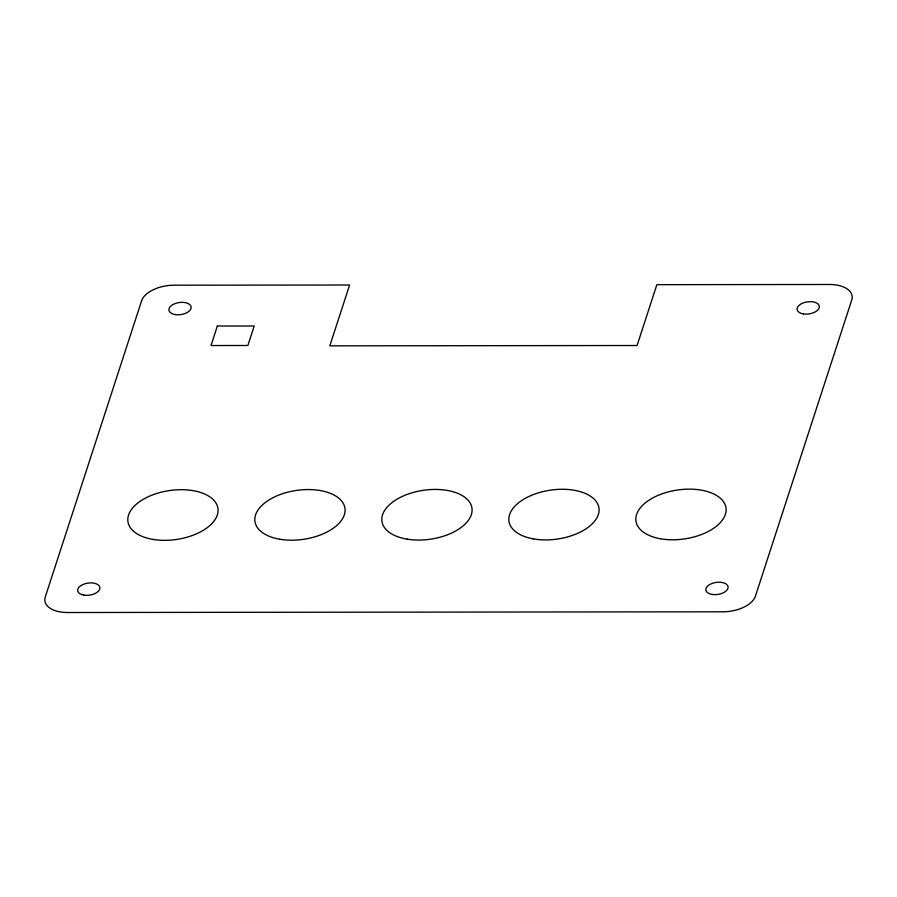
<?xml version="1.0" encoding="UTF-8"?>
<svg xmlns="http://www.w3.org/2000/svg" width="897" height="897" viewBox="0 0 897 897"><rect width="100%" height="100%" fill="white"/><g stroke="black" fill="none" stroke-linecap="round" stroke-linejoin="round"><path stroke-width="1.35" d="M141.591 300.809L45.276 596.953A27.986 15.204 -8.4 0 0 67.522 612.516L723.027 611.799A27.986 15.204 -8.4 0 0 755.409 596.191L851.724 300.047A27.986 15.204 -8.4 0 0 829.478 284.484L656.873 284.674L637.083 345.513L329.816 345.85L349.606 285.011L173.973 285.201A27.986 15.204 -8.4 0 0 141.591 300.809M217.343 326.048L211.008 345.536L247.875 345.491L254.21 326.015L217.343 326.048M660.181 538.716A45.489 24.701 -8.4 0 0 726.065 508.677A45.489 24.701 -8.4 0 0 656.66 496.007A45.489 24.701 -8.4 0 0 660.181 538.716M803.331 313.894A11.201 6.077 -8.4 0 0 819.309 306.314A11.201 6.077 -8.4 0 0 802.019 303.433A11.201 6.077 -8.4 0 0 803.331 313.894M533.121 538.839A45.489 24.701 -8.4 0 0 599.061 508.857A45.489 24.701 -8.4 0 0 529.701 496.119A45.489 24.701 -8.4 0 0 533.121 538.839M175.139 314.567A11.201 6.077 -8.4 0 0 191.117 306.998A11.201 6.077 -8.4 0 0 173.827 304.117A11.201 6.077 -8.4 0 0 175.139 314.567M83.892 595.126A11.201 6.077 -8.4 0 0 99.87 587.557A11.201 6.077 -8.4 0 0 82.591 584.676A11.201 6.077 -8.4 0 0 83.892 595.126M712.083 594.442A11.201 6.077 -8.4 0 0 728.061 586.873A11.201 6.077 -8.4 0 0 710.783 583.992A11.201 6.077 -8.4 0 0 712.083 594.442M153.129 539.433A45.489 24.701 -8.4 0 0 217.982 508.644A45.489 24.701 -8.4 0 0 147.725 496.983A45.489 24.701 -8.4 0 0 153.129 539.433M279.819 539.243A45.489 24.701 -8.4 0 0 345.009 508.7A45.489 24.701 -8.4 0 0 275.031 496.703A45.489 24.701 -8.4 0 0 279.819 539.243M407.092 539.153A45.489 24.701 -8.4 0 0 471.99 508.397A45.489 24.701 -8.4 0 0 401.789 496.68A45.489 24.701 -8.4 0 0 407.092 539.153"/></g></svg>
